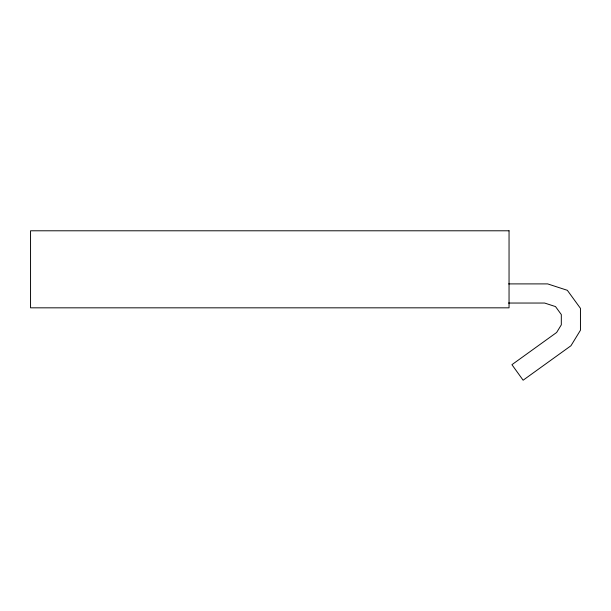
<?xml version="1.0" encoding="UTF-8"?>
<svg xmlns="http://www.w3.org/2000/svg" width="611" height="611" viewBox="0 0 611 611"><rect width="100%" height="100%" fill="white"/><g stroke="black" fill="none" stroke-linecap="round" stroke-linejoin="round"><path stroke-width="0.92" d="M508.627 283.901L547.655 283.901L567.344 290.309L580.45 308.349L580.45 330.23L570.957 345.75L523.123 380.21L511.934 364.683L556.636 332.476L561.31 324.838L561.31 314.566L555.514 306.585L544.622 303.041L508.489 303.041M509.047 230.79L30.55 230.79L30.55 307.829L509.047 307.829L509.047 230.79"/></g></svg>
